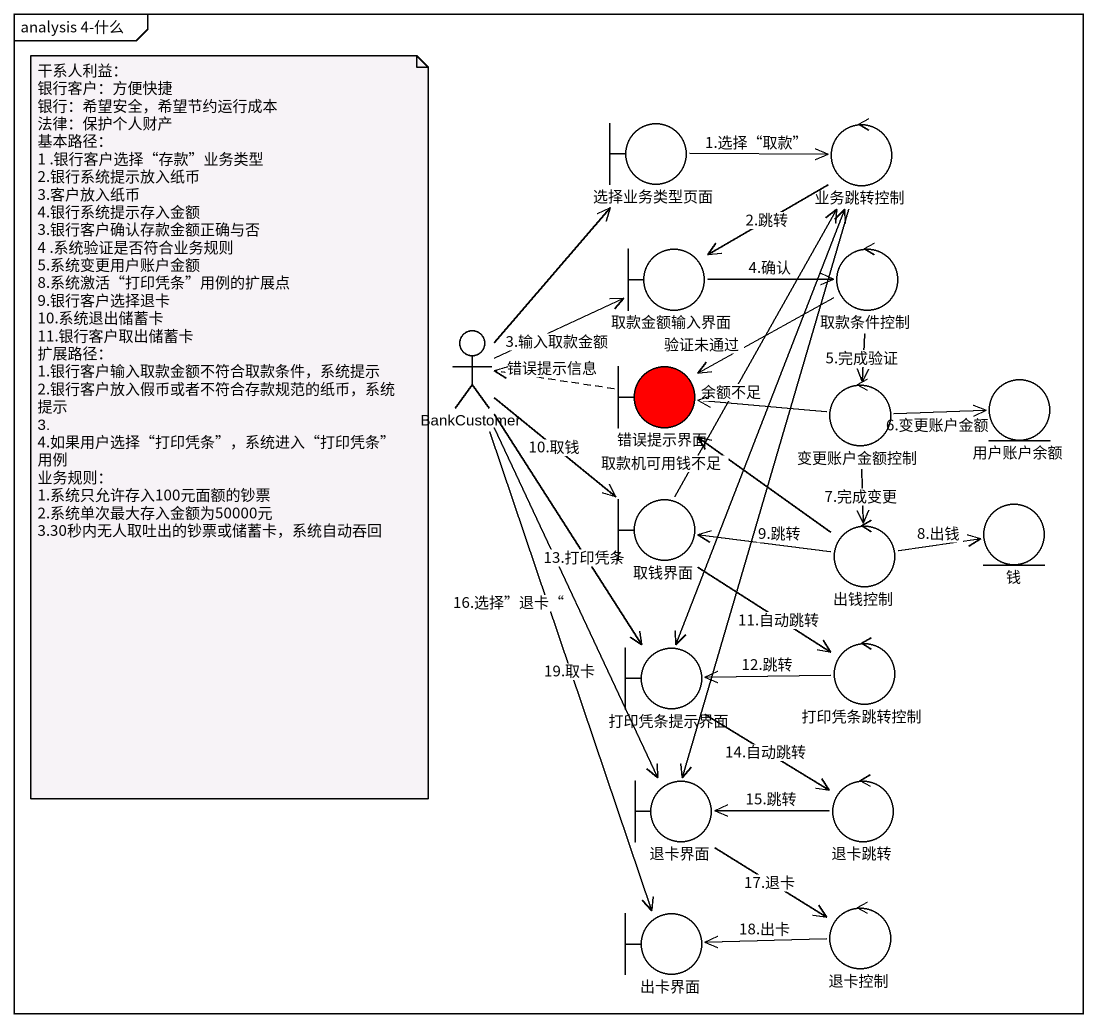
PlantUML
@startuml
mainframe analysis 4-什么
boundary 选择业务类型页面
control 业务跳转控制
boundary 取款金额输入界面
control 取款条件控制
actor BankCustomer
boundary 错误提示界面 #FF0000
control 变更账户金额控制
entity 用户账户余额
boundary 取钱界面
entity 钱
control 出钱控制
control 打印凭条跳转控制
boundary 打印凭条提示界面
boundary 退卡界面
control 退卡跳转
boundary 出卡界面
control 退卡控制
选择业务类型页面 -right-> 业务跳转控制 : 1.选择“取款”
业务跳转控制 --> 取款金额输入界面 : 2.跳转
业务跳转控制 --> 打印凭条提示界面
业务跳转控制 --> 退卡界面
取款金额输入界面 -right-> 取款条件控制 : 4.确认
取款条件控制 -left-> 错误提示界面 : 验证未通过
取款条件控制 --> 变更账户金额控制 : 5.完成验证
BankCustomer -up-> 选择业务类型页面
BankCustomer -right-> 取款金额输入界面 : 3.输入取款金额
BankCustomer --> 取钱界面 : 10.取钱
BankCustomer --> 打印凭条提示界面 : 13.打印凭条
BankCustomer --> 退卡界面 : 16.选择”退卡“
BankCustomer --> 出卡界面 : 19.取卡
错误提示界面 .left.> BankCustomer : 错误提示信息
变更账户金额控制 -left-> 错误提示界面 : 余额不足
变更账户金额控制 -right-> 用户账户余额 : 6.变更账户金额
变更账户金额控制 --> 出钱控制 : 7.完成变更
取钱界面 -up-> 业务跳转控制
取钱界面 --> 打印凭条跳转控制 : 11.自动跳转
出钱控制 -up-> 错误提示界面 : 取款机可用钱不足
出钱控制 -left-> 取钱界面 : 9.跳转
出钱控制 -right-> 钱 : 8.出钱
打印凭条跳转控制 -left-> 打印凭条提示界面 : 12.跳转
打印凭条提示界面 -up-> 业务跳转控制
打印凭条提示界面 --> 退卡跳转 : 14.自动跳转
退卡界面 --> 退卡控制 : 17.退卡
退卡跳转 -left-> 退卡界面 : 15.跳转
退卡控制 -left-> 出卡界面 : 18.出卡
note as N1
  干系人利益：
  银行客户：方便快捷
  银行：希望安全，希望节约运行成本
  法律：保护个人财产
  基本路径：
  1 .银行客户选择“存款”业务类型
  2.银行系统提示放入纸币
  3.客户放入纸币
  4.银行系统提示存入金额
  3.银行客户确认存款金额正确与否
  4 .系统验证是否符合业务规则
  5.系统变更用户账户金额
  8.系统激活“打印凭条”用例的扩展点
  9.银行客户选择退卡
  10.系统退出储蓄卡
  11.银行客户取出储蓄卡
  扩展路径：
  1.银行客户输入取款金额不符合取款条件，系统提示
  2.银行客户放入假币或者不符合存款规范的纸币，系统提示
  3.
  4.如果用户选择“打印凭条”，系统进入“打印凭条”用例
  业务规则：
  1.系统只允许存入100元面额的钞票
  2.系统单次最大存入金额为50000元
  3.30秒内无人取吐出的钞票或储蓄卡，系统自动吞回
end note
@enduml
